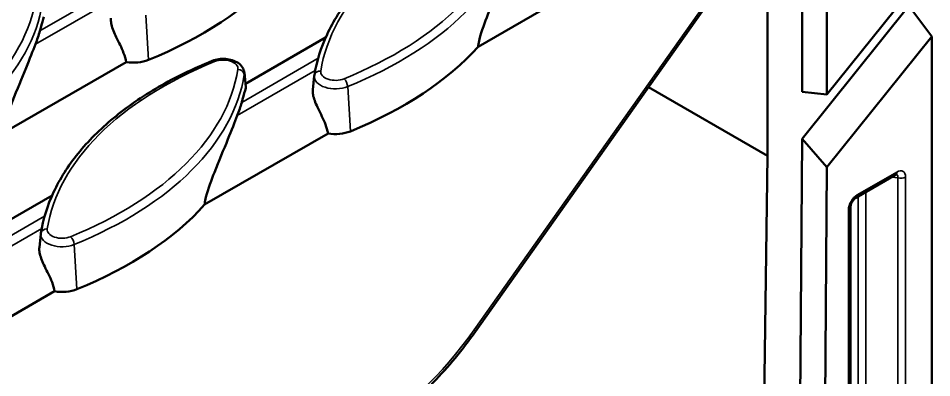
# Model space of a CAD drawing. Header units: millimetres. Extents: x 0 to 4362, y -130 to 2100.
# Drawn here: x 926.9 to 1068.7, y 494.5 to 550.3 of the extents above; entities that cross this region are included whole.
import ezdxf

# ---------------------------------------------------------------- set-up
doc = ezdxf.new("R2010")
doc.units = ezdxf.units.MM
doc.header["$LTSCALE"] = 5
doc.layers.add('Sichtbar (ISO)', color=7, linetype='Continuous', lineweight=50)
doc.layers.add('Sichtbar schmal (ISO)', color=7, linetype='Continuous', lineweight=35)

msp = doc.modelspace()

# ---------------------------------------------------------------- linework, layer by layer
at = {"layer": 'Sichtbar (ISO)'}
for p, q in [((1052.388, 538.5), (1068.651, 558.732)), ((998.274, 545.881), (1017.414, 556.931)), ((1048.543, 538.893), (1048.543, 555.716)), ((1034.993, 554.12), (997.878, 501.727)), ((1052.388, 553.853), (1052.388, 538.5)), ((1043.195, 528.95), (1043.195, 552.628)), ((1048.54, 531.618), (1065.116, 552.238)), ((1065.116, 552.238), (1068.651, 547.475)), ((962.194, 540.132), (974.612, 547.302)), ((1068.651, 547.475), (1052.367, 527.218)), ((1068.651, 275.02), (1068.651, 547.475)), ((924.533, 532.467), (943.672, 543.517)), ((962.007, 541.872), (962.249, 539.621)), ((972.861, 541.367), (972.631, 539.221)), ((1043.195, 528.95), (1024.719, 539.617)), ((1048.543, 538.893), (1052.388, 538.5)), ((955.848, 521.386), (974.987, 532.436)), ((1047.227, 339.703), (1048.54, 531.618)), ((1052.367, 527.218), (1048.54, 531.618)), ((1040.461, 335.371), (1043.195, 528.95)), ((1052.367, 527.218), (1051.072, 337.837)), ((1056.893, 522.45), (1063.024, 525.99)), ((919.767, 515.637), (932.185, 522.807)), ((1056.027, 267.731), (1056.027, 520.95)), ((930.435, 516.872), (930.204, 514.726)), ((913.421, 496.891), (932.561, 507.941))]:
    msp.add_line(p, q, dxfattribs=at)
for centre, major_axis, start_param, end_param in [((910.508, 573.835), (-63.568, 0), 2.1848933, 2.6638716), ((868.082, 554.239), (63.043, 0), 6.0631154, 6.1203042), ((941.823, 562.754), (-63.568, 0), 2.1848933, 2.6638716), ((944.832, 545.727), (-4, 0), 1.2765781, 2.1848933), ((899.396, 543.158), (63.043, 0), 6.0631154, 6.1203042), ((976.147, 534.646), (-4, 0), 1.2765781, 2.1848933), ((899.396, 538.259), (-63.568, 0), 2.1848933, 2.6638716), ((933.721, 510.151), (-4, 0), 1.2765781, 2.1848933)]:
    msp.add_ellipse(centre, major_axis=major_axis, ratio=0.5773503, start_param=start_param, end_param=end_param, dxfattribs=at)
for points, knots in [([(972.872, 541.453), (973.21, 543.605), (973.872, 545.734), (975.809, 549.876), (977.085, 551.889), (980.201, 555.741), (982.042, 557.58), (986.229, 561.038), (988.576, 562.656), (993.705, 565.629), (996.487, 566.983), (999.447, 568.188)], [5.58828531, 5.58828531, 5.58828531, 5.58828531, 5.76152555, 5.76152555, 5.9347658, 5.9347658, 6.10800604, 6.10800604, 6.28124629, 6.28124629, 6.45448653, 6.45448653, 6.45448653, 6.45448653]), ([(1003.345, 559.708), (1002.942, 558.667), (1002.449, 557.411), (1001.236, 554.42), (1000.487, 552.649), (999.343, 549.747), (998.801, 548.349), (998.405, 546.722), (998.332, 546.363), (998.284, 545.971), (998.279, 545.926), (998.274, 545.881)], [5.0571531, 5.0571531, 5.0571531, 5.0571531, 5.5983494, 5.5983494, 6.239433, 6.239433, 6.6427143, 6.6427143, 6.7428645, 6.7428645, 6.7559465, 6.7559465, 6.7559465, 6.7559465]), ([(930.913, 550.519), (930.775, 550.061), (930.61, 549.466), (930.386, 548.675), (930.339, 548.509), (930.29, 548.337)], [1.09829535, 1.09829535, 1.09829535, 1.09829535, 1.45268918, 1.45268918, 1.54121651, 1.54121651, 1.54121651, 1.54121651]), ([(943.672, 543.517), (943.595, 543.976), (943.458, 544.445), (942.967, 545.743), (942.528, 546.576), (941.992, 547.686), (941.835, 548.024), (941.568, 548.691), (941.459, 549.02), (941.333, 549.574), (941.297, 549.847), (941.305, 550.171), (941.309, 550.237), (941.316, 550.302)], [2.82851537, 2.82851537, 2.82851537, 2.82851537, 2.9796104, 2.9796104, 3.24690309, 3.24690309, 3.34987153, 3.34987153, 3.45283997, 3.45283997, 3.54324006, 3.54324006, 3.56691242, 3.56691242, 3.56691242, 3.56691242]), ([(929.604, 546.294), (929.201, 545.253), (928.708, 543.997), (927.495, 541.006), (926.746, 539.236), (925.601, 536.334), (925.06, 534.935), (924.664, 533.308), (924.591, 532.949), (924.543, 532.557), (924.537, 532.512), (924.533, 532.467)], [5.0571531, 5.0571531, 5.0571531, 5.0571531, 5.5983494, 5.5983494, 6.239433, 6.239433, 6.6427143, 6.6427143, 6.7428645, 6.7428645, 6.7559465, 6.7559465, 6.7559465, 6.7559465]), ([(930.446, 516.958), (930.784, 519.11), (931.445, 521.239), (933.383, 525.381), (934.658, 527.394), (937.775, 531.246), (939.615, 533.085), (943.803, 536.543), (946.15, 538.161), (951.279, 541.134), (954.061, 542.488), (957.021, 543.693)], [5.58828531, 5.58828531, 5.58828531, 5.58828531, 5.76152555, 5.76152555, 5.9347658, 5.9347658, 6.10800604, 6.10800604, 6.28124629, 6.28124629, 6.45448653, 6.45448653, 6.45448653, 6.45448653]), ([(957.021, 543.693), (957.34, 543.823), (957.681, 543.911), (958.381, 544.01), (958.738, 544.022), (959.44, 543.969), (959.786, 543.906), (960.445, 543.7), (960.759, 543.556), (961.307, 543.181), (961.548, 542.953), (961.863, 542.448), (961.963, 542.196), (962.003, 541.909), (962.005, 541.891), (962.007, 541.872)], [0.1713012, 0.1713012, 0.1713012, 0.1713012, 0.5447081, 0.5447081, 0.9139605, 0.9139605, 1.2818418, 1.2818418, 1.6552499, 1.6552499, 2.0093361, 2.0093361, 2.2758247, 2.2758247, 2.2942911, 2.2942911, 2.2942911, 2.2942911]), ([(972.861, 541.367), (972.862, 541.373), (972.862, 541.378), (972.864, 541.39), (972.864, 541.396), (972.866, 541.407), (972.866, 541.413), (972.868, 541.425), (972.869, 541.43), (972.871, 541.442), (972.871, 541.448), (972.872, 541.453)], [5.559690499, 5.559690499, 5.559690499, 5.559690499, 5.565409461, 5.565409461, 5.571128423, 5.571128423, 5.576847385, 5.576847385, 5.582566347, 5.582566347, 5.588285309, 5.588285309, 5.588285309, 5.588285309]), ([(962.227, 539.438), (962.09, 538.98), (961.925, 538.385), (961.701, 537.594), (961.654, 537.428), (961.605, 537.256)], [1.09829535, 1.09829535, 1.09829535, 1.09829535, 1.45268918, 1.45268918, 1.54121651, 1.54121651, 1.54121651, 1.54121651]), ([(962.248, 539.621), (962.251, 539.601), (962.251, 539.581), (962.248, 539.522), (962.24, 539.481), (962.227, 539.438)], [3.52470314, 3.52470314, 3.52470314, 3.52470314, 3.543240058, 3.543240058, 3.576592277, 3.576592277, 3.576592277, 3.576592277]), ([(974.987, 532.436), (974.91, 532.895), (974.773, 533.364), (974.282, 534.662), (973.842, 535.495), (973.307, 536.605), (973.15, 536.943), (972.883, 537.61), (972.774, 537.939), (972.648, 538.493), (972.612, 538.766), (972.619, 539.09), (972.624, 539.156), (972.631, 539.221)], [2.82851537, 2.82851537, 2.82851537, 2.82851537, 2.9796104, 2.9796104, 3.24690309, 3.24690309, 3.34987153, 3.34987153, 3.45283997, 3.45283997, 3.54324006, 3.54324006, 3.56691242, 3.56691242, 3.56691242, 3.56691242]), ([(960.919, 535.213), (960.516, 534.172), (960.023, 532.916), (958.809, 529.925), (958.061, 528.154), (956.916, 525.253), (956.374, 523.854), (955.979, 522.227), (955.906, 521.868), (955.857, 521.476), (955.852, 521.431), (955.848, 521.386)], [5.0571531, 5.0571531, 5.0571531, 5.0571531, 5.5983494, 5.5983494, 6.239433, 6.239433, 6.6427143, 6.6427143, 6.7428645, 6.7428645, 6.7559465, 6.7559465, 6.7559465, 6.7559465]), ([(1063.024, 525.99), (1063.048, 526.004), (1063.07, 526.015), (1063.107, 526.032), (1063.123, 526.038), (1063.147, 526.046), (1063.155, 526.048), (1063.161, 526.049), (1063.162, 526.049), (1063.162, 526.049)], [-0.75187941, -0.75187941, -0.75187941, -0.75187941, -0.65060519, -0.65060519, -0.54933097, -0.54933097, -0.44805674, -0.44805674, -0.40096706, -0.40096706, -0.40096706, -0.40096706]), ([(1056.027, 520.95), (1056.027, 521.01), (1056.033, 521.083), (1056.062, 521.245), (1056.085, 521.334), (1056.148, 521.518), (1056.189, 521.613), (1056.284, 521.798), (1056.339, 521.889), (1056.459, 522.057), (1056.523, 522.135), (1056.653, 522.27), (1056.718, 522.328), (1056.82, 522.404), (1056.858, 522.43), (1056.893, 522.45)], [-0.7518794, -0.7518794, -0.7518794, -0.7518794, -0.5295497, -0.5295497, -0.3045128, -0.3045128, -0.0776085, -0.0776085, 0.1499664, 0.1499664, 0.3774314, 0.3774314, 0.6038701, 0.6038701, 0.7518794, 0.7518794, 0.7518794, 0.7518794]), ([(930.435, 516.872), (930.435, 516.878), (930.436, 516.884), (930.437, 516.895), (930.438, 516.901), (930.439, 516.912), (930.44, 516.918), (930.442, 516.93), (930.442, 516.935), (930.444, 516.947), (930.445, 516.953), (930.446, 516.958)], [5.559690499, 5.559690499, 5.559690499, 5.559690499, 5.565409461, 5.565409461, 5.571128423, 5.571128423, 5.576847385, 5.576847385, 5.582566347, 5.582566347, 5.588285309, 5.588285309, 5.588285309, 5.588285309]), ([(932.561, 507.941), (932.483, 508.4), (932.346, 508.869), (931.856, 510.167), (931.416, 511), (930.881, 512.11), (930.724, 512.448), (930.456, 513.115), (930.347, 513.444), (930.221, 513.998), (930.186, 514.271), (930.193, 514.595), (930.197, 514.662), (930.204, 514.726)], [2.82851537, 2.82851537, 2.82851537, 2.82851537, 2.9796104, 2.9796104, 3.24690309, 3.24690309, 3.34987153, 3.34987153, 3.45283997, 3.45283997, 3.54324006, 3.54324006, 3.56691242, 3.56691242, 3.56691242, 3.56691242]), ([(997.878, 501.727), (996.869, 500.302), (995.811, 498.921), (993.616, 496.266), (992.478, 494.994), (990.142, 492.58), (988.943, 491.439), (986.504, 489.306), (985.263, 488.316), (982.759, 486.502), (981.495, 485.679), (980.229, 484.949)], [-0.67120217, -0.67120217, -0.67120217, -0.67120217, -0.53696174, -0.53696174, -0.4027213, -0.4027213, -0.26848087, -0.26848087, -0.13424043, -0.13424043, 0, 0, 0, 0])]:
    msp.add_open_spline(points, degree=3, knots=knots, dxfattribs=at)
at = {"layer": 'Sichtbar schmal (ISO)'}
for p, q in [((930.29, 548.337), (942.138, 555.177)), ((1034.773, 554.375), (997.658, 501.982)), ((941.686, 553.269), (929.604, 546.294)), ((947.137, 543.84), (946.73, 550.777)), ((961.605, 537.256), (973.453, 544.096)), ((973.001, 542.188), (960.919, 535.213)), ((962.227, 539.438), (962, 541.583)), ((978.452, 532.759), (978.044, 539.696)), ((1063.232, 526.447), (1057.1, 522.908)), ((1062.439, 525.652), (1063.39, 525.567)), ((1063.39, 525.567), (1063.39, 271.982)), ((1064.598, 272.679), (1064.598, 525.659)), ((1058.443, 269.126), (1058.443, 523.345)), ((1057.236, 522.648), (1057.236, 268.429)), ((1055.734, 520.542), (1055.734, 267.562)), ((919.179, 512.761), (931.026, 519.601)), ((930.574, 517.693), (918.493, 510.718)), ((936.026, 508.264), (935.618, 515.201))]:
    msp.add_line(p, q, dxfattribs=at)
for centre, major_axis, ratio, start_param, end_param in [((1035.472, 538.887), (-61.864, 0), 0.5773503, 5.3264859, 6.1926871), ((941.823, 570.103), (61.864, 0), 0.5773503, 5.3264859, 6.1926871), ((941.823, 569.357), (62.861, 0), 0.5773503, 5.3264859, 6.1926871), ((868.082, 556.689), (61.864, 0), 0.5773503, 5.3264859, 6.1926871), ((868.082, 555.944), (62.861, 0), 0.5773503, 5.3264859, 6.1926871), ((993.045, 514.392), (-61.864, 0), 0.5773503, 5.3264859, 6.1926871), ((957.398, 542.767), (-0.377, 0.926), 0.4704822, 5.5699441, 6.2831853), ((958.721, 542.5), (2.296, 0), 0.5773503, 6.1926871, 8.4680786), ((899.396, 545.608), (61.864, 0), 0.5773503, 5.3264859, 6.1926871), ((899.396, 544.863), (62.861, 0), 0.5773503, 5.3264859, 6.1926871), ((961.008, 541.563), (0.988, -0.155), 0.8131553, 0.2143864, 1.6979163), ((958.721, 541.754), (3.292, 0), 0.5773503, 6.1926871, 6.3450887), ((976.147, 541.249), (-3.292, 0), 0.5773503, 6.221282, 8.4680786), ((973.86, 541.298), (-0.988, 0.155), 0.8131553, 4.8395089, 6.2831853), ((976.147, 541.995), (-2.296, 0), 0.5773503, 6.1926871, 8.4680786), ((977.47, 540.095), (-0.377, 0.926), 0.4704822, 4.0864142, 5.5699441), ((1062.524, 526.856), (0.5, -0.866), 0.5773503, 0, 0.7853982), ((1062.426, 525.109), (0.912, 0.85), 0.4468031, 5.6671572, 6.6337207), ((1063.133, 524.7), (1.069, 1.852), 0.5398878, 5.5313059, 7.0350647), ((1063.89, 526.067), (-1, 0), 0.5773503, 1.0471976, 2.3561945), ((1057.198, 521.274), (-1, -1.732), 0.6174122, 3.9605096, 5.4642684), ((1056.393, 523.316), (0.5, -0.866), 0.5773503, 0, 0.7853982), ((1055.027, 520.95), (1, 0), 0.5773503, 5.4977871, 6.2831853), ((931.434, 516.803), (-0.988, 0.155), 0.8131553, 4.8395089, 6.2831853), ((933.721, 517.5), (-2.296, 0), 0.5773503, 6.1926871, 8.4680786), ((933.721, 516.754), (-3.292, 0), 0.5773503, 6.221282, 8.4680786), ((935.044, 515.6), (-0.377, 0.926), 0.4704822, 4.0864142, 5.5699441), ((982.05, 515.994), (-20.415, -32.08), 0.5463791, 0.8089748, 1.4801769), ((996.246, 502.883), (1.632, -1.156), 0.0741807, 0, 0.5797948)]:
    msp.add_ellipse(centre, major_axis=major_axis, ratio=ratio, start_param=start_param, end_param=end_param, dxfattribs=at)

doc.saveas('drawing.dxf')
